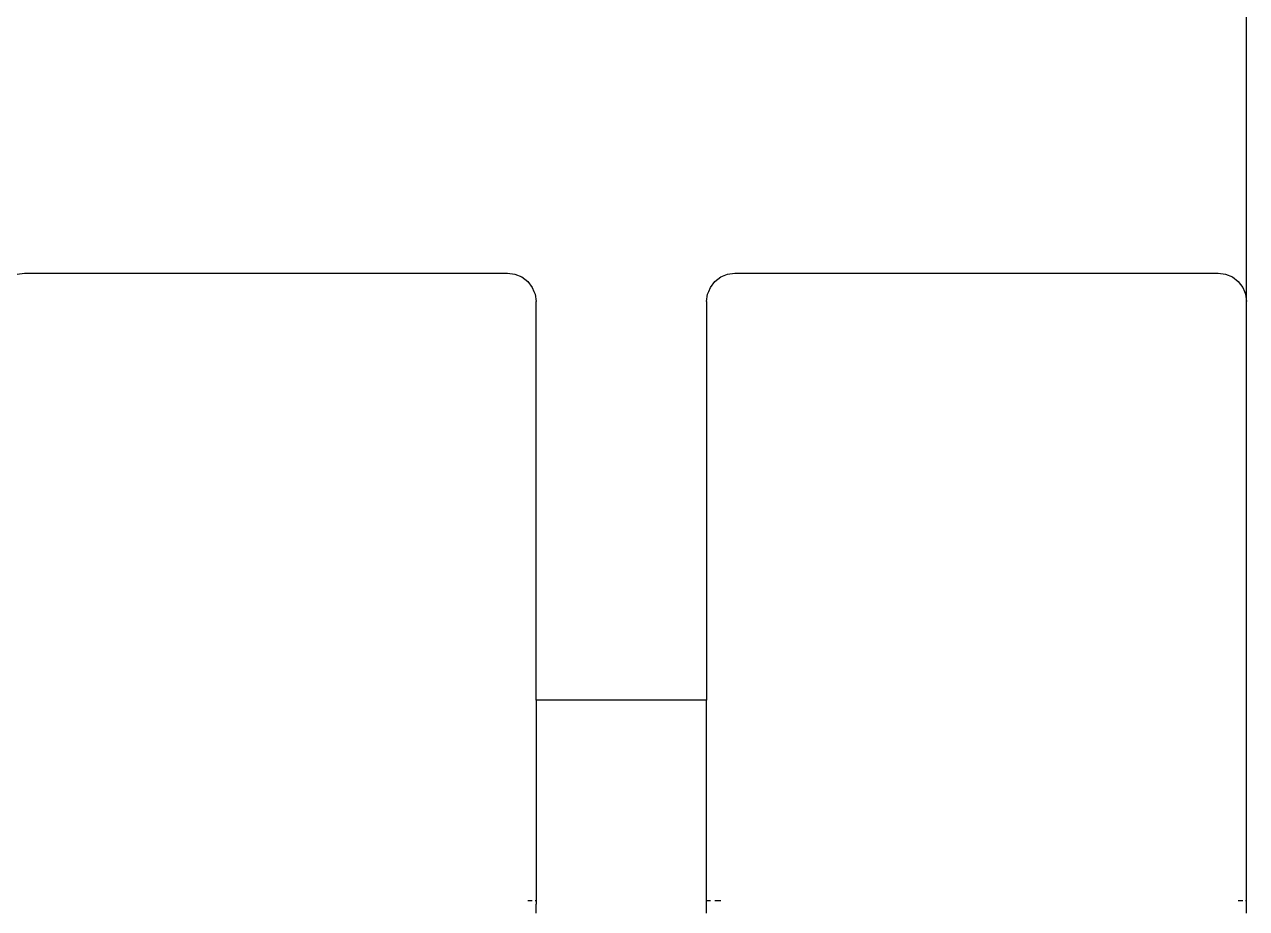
# Model space of a CAD drawing. Header units: millimetres. Extents: x 21 to 5427, y 20 to 4028.
# Drawn here: x 4482.1 to 4568.1, y 1683.6 to 1745.8 of the extents above; entities that cross this region are included whole.
import ezdxf

# ---------------------------------------------------------------- set-up
doc = ezdxf.new("R2010")
doc.units = ezdxf.units.MM

msp = doc.modelspace()

# ---------------------------------------------------------------- linework, layer by layer
for p, q in [((4568.079, 1726.294), (4568.079, 1826.865)), ((4481.562, 1728.226), (4482.079, 1728.294)), ((4482.079, 1728.294), (4516.079, 1728.294)), ((4516.079, 1728.294), (4516.597, 1728.226)), ((4516.597, 1728.226), (4517.079, 1728.026)), ((4517.079, 1728.026), (4517.493, 1727.708)), ((4530.665, 1727.708), (4531.079, 1728.026)), ((4531.079, 1728.026), (4531.562, 1728.226)), ((4531.562, 1728.226), (4532.079, 1728.294)), ((4532.079, 1728.294), (4566.079, 1728.294)), ((4566.079, 1728.294), (4566.597, 1728.226)), ((4566.597, 1728.226), (4567.079, 1728.026)), ((4567.079, 1728.026), (4567.493, 1727.708)), ((4517.493, 1727.708), (4517.811, 1727.294)), ((4517.811, 1727.294), (4517.927, 1727.001)), ((4517.927, 1727.001), (4518.011, 1726.812)), ((4530.147, 1726.812), (4530.232, 1727.001)), ((4530.232, 1727.001), (4530.347, 1727.294)), ((4530.347, 1727.294), (4530.665, 1727.708)), ((4567.493, 1727.708), (4567.811, 1727.294)), ((4567.811, 1727.294), (4567.927, 1727.001)), ((4567.927, 1727.001), (4568.011, 1726.812)), ((4518.011, 1726.812), (4518.079, 1726.294)), ((4518.079, 1698.271), (4518.079, 1726.294)), ((4530.079, 1726.294), (4530.147, 1726.812)), ((4530.079, 1726.294), (4530.079, 1698.271)), ((4568.011, 1726.812), (4568.079, 1726.294)), ((4568.079, 1693.443), (4568.079, 1726.294)), ((4530.079, 1698.271), (4518.079, 1698.271)), ((4518.079, 1698.271), (4518.079, 1698.203)), ((4518.079, 1698.203), (4518.079, 1698.09)), ((4518.079, 1698.09), (4518.079, 1697.933)), ((4518.079, 1697.933), (4518.079, 1697.73)), ((4518.079, 1697.73), (4518.079, 1697.484)), ((4530.079, 1698.203), (4530.079, 1698.271)), ((4530.079, 1698.09), (4530.079, 1698.203)), ((4530.079, 1697.933), (4530.079, 1698.09)), ((4530.079, 1697.73), (4530.079, 1697.933)), ((4530.079, 1697.484), (4530.079, 1697.73)), ((4518.079, 1697.484), (4518.079, 1697.194)), ((4518.079, 1697.194), (4518.079, 1696.861)), ((4518.079, 1696.861), (4518.079, 1696.487)), ((4530.079, 1697.194), (4530.079, 1697.484)), ((4530.079, 1696.861), (4530.079, 1697.194)), ((4530.079, 1696.487), (4530.079, 1696.861)), ((4518.079, 1696.487), (4518.079, 1696.071)), ((4518.079, 1696.071), (4518.079, 1695.614)), ((4530.079, 1696.071), (4530.079, 1696.487)), ((4530.079, 1695.614), (4530.079, 1696.071)), ((4518.079, 1695.614), (4518.079, 1695.119)), ((4518.079, 1695.119), (4518.079, 1694.585)), ((4530.079, 1695.119), (4530.079, 1695.614)), ((4530.079, 1694.585), (4530.079, 1695.119)), ((4518.079, 1694.585), (4518.079, 1694.015)), ((4530.079, 1694.015), (4530.079, 1694.585)), ((4518.079, 1694.015), (4518.079, 1693.409)), ((4518.079, 1693.409), (4518.079, 1692.769)), ((4530.079, 1693.409), (4530.079, 1694.015)), ((4530.079, 1692.769), (4530.079, 1693.409)), ((4568.079, 1684.144), (4568.079, 1693.443)), ((4518.079, 1692.769), (4518.079, 1692.096)), ((4530.079, 1692.096), (4530.079, 1692.769)), ((4518.079, 1692.096), (4518.079, 1691.391)), ((4530.079, 1691.391), (4530.079, 1692.096)), ((4518.079, 1691.391), (4518.079, 1690.657)), ((4530.079, 1690.657), (4530.079, 1691.391)), ((4518.079, 1690.657), (4518.079, 1689.895)), ((4530.079, 1689.895), (4530.079, 1690.657)), ((4518.079, 1689.895), (4518.079, 1689.107)), ((4518.079, 1689.107), (4518.079, 1688.294)), ((4530.079, 1689.107), (4530.079, 1689.895)), ((4530.079, 1688.294), (4530.079, 1689.107)), ((4518.079, 1688.294), (4518.079, 1687.458)), ((4530.079, 1687.458), (4530.079, 1688.294)), ((4518.079, 1687.458), (4518.079, 1686.602)), ((4530.079, 1686.602), (4530.079, 1687.458)), ((4518.079, 1686.602), (4518.079, 1685.727)), ((4530.079, 1685.727), (4530.079, 1686.602)), ((4518.079, 1685.727), (4518.079, 1684.835)), ((4530.079, 1684.835), (4530.079, 1685.727)), ((4518.079, 1684.835), (4518.079, 1684.144)), ((4530.079, 1684.144), (4530.079, 1684.835)), ((4517.811, 1684.144), (4517.493, 1684.144)), ((4518.079, 1684.144), (4518.011, 1684.144)), ((4518.079, 1684.144), (4518.079, 1683.929)), ((4518.079, 1683.293), (4518.079, 1683.929)), ((4530.079, 1683.929), (4530.079, 1684.144)), ((4530.147, 1684.144), (4530.079, 1684.144)), ((4530.079, 1683.293), (4530.079, 1683.929)), ((4530.347, 1684.144), (4530.147, 1684.144)), ((4531.079, 1684.144), (4530.665, 1684.144)), ((4567.811, 1684.144), (4567.493, 1684.144)), ((4568.079, 1684.144), (4568.011, 1684.144)), ((4568.079, 1683.293), (4568.079, 1684.144))]:
    msp.add_line(p, q)

doc.saveas('drawing.dxf')
